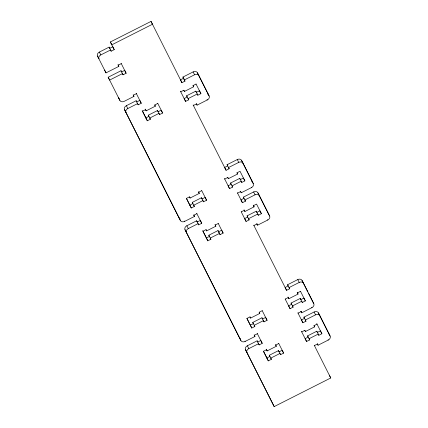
<?xml version="1.0" encoding="UTF-8"?>
<svg xmlns="http://www.w3.org/2000/svg" width="428" height="428" viewBox="0 0 428 428"><rect width="100%" height="100%" fill="white"/><g stroke="black" fill="none" stroke-linecap="round" stroke-linejoin="round"><path stroke-width="0.64" d="M110.36 41.981L151.031 21.4L152.48 24.246L111.81 44.828L110.36 41.981L114.228 49.632L111.168 51.183L109.113 47.133L99.35 52.077A3.429 2.691 -27 0 0 97.498 56.025L106.005 72.878L118.834 66.388L118.048 64.831L118.834 66.388M97.498 56.025L98.948 58.871A3.429 2.691 -27 0 1 100.799 54.923L110.563 49.98L111.168 51.183M118.23 65.184L121.29 63.638L126.126 73.242L123.066 74.788L121.012 70.743L108.182 77.233L119.92 100.489A3.429 2.691 -27 0 0 124.152 101.356L133.953 96.396L133.349 95.198L136.409 93.646L136.232 93.293M314.222 345.209L330.737 377.978L274.177 406.6L245.501 349.735A3.429 2.691 -27 0 1 247.352 345.781L257.121 340.838L259.175 344.888L262.236 343.342L257.372 333.712L254.339 335.285L254.944 336.483L245.174 341.426A3.429 2.691 -27 0 1 240.905 340.576L185.008 229.686A3.429 2.691 -27 0 1 186.859 225.738L196.629 220.794L198.683 224.844L201.743 223.293L196.875 213.668L193.841 215.241L194.451 216.44L184.682 221.383A3.429 2.691 -27 0 1 180.413 220.532L124.516 109.643A3.429 2.691 -27 0 1 126.367 105.695L136.136 100.751L138.191 104.801L141.251 103.25L136.323 93.502M183.532 78.271L180.472 79.822L181.921 82.668L184.982 81.122L182.927 77.072L193.13 71.909A3.429 2.691 -27 0 1 197.399 72.76L209.137 96.016A3.429 2.691 -27 0 1 207.286 99.965L197.078 105.128L196.292 103.571M180.413 220.532L125.966 112.494A3.429 2.691 -27 0 1 127.817 108.541L137.586 103.603L138.191 104.801M182.927 77.072L184.377 79.918L194.579 74.756A3.429 2.691 -27 0 1 198.849 75.606M157.793 103.426L154.733 104.978L155.337 106.176L146.151 110.825L145.285 109.113M180.755 91.795L183.821 90.244L184.425 91.448L193.606 86.798L193.001 85.6L196.061 84.049M142.176 110.585L145.878 117.925L148.939 116.379L148.334 115.18L157.515 110.531L159.569 114.581L162.629 113.029L157.766 103.405M197.843 95.203L197.233 93.999L188.053 98.649L188.657 99.847L185.597 101.399L184.147 98.552L187.207 97.001L186.603 95.802L195.783 91.153L197.843 95.203L200.903 93.652L196.035 84.027M145.878 117.925L147.328 120.776L150.389 119.225L149.784 118.026L158.965 113.377L159.569 114.581M243.013 163.239A3.429 2.691 -27 0 0 238.738 162.389L228.536 167.551L229.141 168.75L226.08 170.301L224.63 167.455L227.691 165.904L227.086 164.705L237.289 159.542A3.429 2.691 -27 0 1 241.558 160.393L253.296 183.649A3.429 2.691 -27 0 1 251.445 187.598L241.242 192.761L240.456 191.204M201.743 190.642L198.683 192.193L199.288 193.392L190.107 198.041L189.524 196.901M224.716 179.027L227.776 177.476L228.381 178.679L237.567 174.03L236.957 172.832L240.022 171.28L244.859 180.884L241.799 182.435L239.744 178.385L230.558 183.034L231.163 184.233L228.103 185.784L229.558 188.63L232.618 187.079L232.013 185.88L241.194 181.231L241.799 182.435M186.41 198.367L189.829 205.146L192.889 203.594L192.284 202.396L201.465 197.747L203.519 201.797L206.585 200.245L201.716 190.621M189.829 205.146L191.279 207.992L194.339 206.446L193.734 205.242L202.915 200.598L203.519 201.797M259.341 195.65A3.429 2.691 -27 0 0 255.072 194.799L244.87 199.962L245.474 201.165L242.414 202.712L240.964 199.865L244.024 198.314L243.42 197.115L253.622 191.953A3.429 2.691 -27 0 1 257.891 192.803L269.629 216.06A3.429 2.691 -27 0 1 267.778 220.008L257.576 225.171L257.03 224.106M240.905 340.576L186.458 232.538A3.429 2.691 -27 0 1 188.309 228.584L198.078 223.646L198.683 224.844M218.285 223.47L215.225 225.021L215.83 226.219L206.649 230.869L206.066 229.729M241.253 211.839L244.313 210.292L244.918 211.491L254.098 206.842L253.494 205.643L256.554 204.092L261.396 213.695L258.335 215.247L256.276 211.197L247.095 215.846L247.7 217.044L244.639 218.596L246.089 221.442L249.15 219.896L248.545 218.692L257.731 214.048L258.335 215.247M202.669 230.628L206.371 237.973L209.431 236.422L208.827 235.223L218.007 230.574L220.062 234.624L223.127 233.073L218.259 223.448M218.007 230.574L218.612 231.773L221.672 230.227L223.127 233.073M219.457 233.421L210.276 238.07L210.881 239.268L207.821 240.82L206.371 237.973M253.729 225.165L253.906 225.519L256.971 223.972L257.576 225.171M303.505 283.283A3.429 2.691 -27 0 0 299.231 282.432L289.028 287.595L289.633 288.793L286.573 290.345L285.123 287.498L288.183 285.947L287.579 284.748L297.781 279.586A3.429 2.691 -27 0 1 302.05 280.436L313.788 303.693A3.429 2.691 -27 0 1 311.937 307.641L301.735 312.804L301.007 311.381M262.236 310.691L259.175 312.237L259.78 313.435L250.599 318.084L250.016 316.945M285.209 299.07L288.269 297.519L288.873 298.723L298.059 294.073L297.455 292.875L300.515 291.324M246.903 318.411L250.321 325.189L253.381 323.638L252.777 322.439L261.957 317.79L264.017 321.84L267.077 320.294L262.209 310.664M302.291 302.478L301.687 301.28L292.506 305.924L293.11 307.127L290.05 308.674L288.6 305.827L291.661 304.276L291.056 303.078L300.237 298.428L302.291 302.478L305.351 300.927L300.488 291.302M250.321 325.189L251.771 328.035L254.831 326.489L254.227 325.285L263.413 320.642L264.017 321.84M301.735 312.804L301.13 311.605L298.07 313.152L297.888 312.798M319.839 315.698A3.429 2.691 -27 0 0 315.564 314.842L305.362 320.005L305.966 321.209L302.906 322.755L301.456 319.909L304.517 318.357L303.912 317.159L314.115 311.996A3.429 2.691 -27 0 1 318.384 312.847L330.122 336.103A3.429 2.691 -27 0 1 328.271 340.051L318.068 345.214L317.282 343.663M274.177 406.6L246.956 352.581A3.429 2.691 -27 0 1 248.807 348.633L258.571 343.689L259.175 344.888M278.778 343.513L275.718 345.064L276.322 346.263L267.142 350.912L266.269 349.2M301.745 331.882L304.806 330.336L305.41 331.534L314.591 326.885L313.986 325.687L317.046 324.135M263.445 351.238L266.863 358.017L269.924 356.465L269.319 355.267L278.5 350.618L280.559 354.668L283.62 353.116L278.751 343.491M318.828 335.29L318.223 334.091L309.037 338.735L309.647 339.939L306.582 341.485L305.132 338.639L308.192 337.087L307.588 335.889L316.774 331.24L318.828 335.29L321.888 333.738L316.736 323.547M266.863 358.017L268.313 360.863L271.373 359.311L270.769 358.113L279.955 353.464L280.559 354.668M314.403 345.567L317.464 344.016L318.068 345.214M197.399 72.76L209.137 96.016M241.558 160.393L253.296 183.649M257.891 192.803L269.629 216.06M308.481 293.191L313.788 303.693M318.384 312.847L330.122 336.103M193.13 71.909L194.579 74.756M207.013 99.43L207.286 99.965M237.289 159.542L238.738 162.389M251.263 187.239L251.445 187.598M253.622 191.953L255.072 194.799M267.596 219.655L267.778 220.008M297.781 279.586L299.231 282.432M311.755 307.283L311.937 307.641M314.115 311.996L315.564 314.842M328.089 339.698L328.271 340.051M200.903 93.652L199.448 90.806L196.388 92.357L195.783 91.153M244.859 180.884L243.409 178.037L240.349 179.583L239.744 178.385M261.396 213.695L259.946 210.849L256.88 212.4L256.276 211.197M305.351 300.927L303.901 298.081L300.841 299.632L300.237 298.428M321.888 333.738L320.438 330.892L317.378 332.444L316.774 331.24M193.028 85.659L193.606 86.798M236.984 172.891L237.567 174.03M253.226 205.135L254.098 206.842M297.187 292.367L298.059 294.073M314.013 325.745L314.591 326.885M227.086 164.705L229.141 168.75M243.42 197.115L245.474 201.165M256.789 223.614L256.971 223.972M287.579 284.748L289.633 288.793M300.948 311.247L301.13 311.605M303.912 317.159L305.966 321.209M193.231 105.122L193.413 105.475L196.473 103.929L197.078 105.128M237.396 192.755L237.572 193.108L240.638 191.562L241.242 192.761M329.282 375.131L330.737 377.978M183.842 90.308L184.425 91.448M186.603 95.802L188.657 99.847M227.803 177.54L228.381 178.679M230.558 183.034L232.618 187.079M244.046 209.784L244.918 211.491M247.095 215.846L249.15 219.896M288.007 297.011L288.873 298.723M291.056 303.078L293.11 307.127M307.588 335.889L309.647 339.939M162.629 113.029L161.179 110.183L158.119 111.729L157.515 110.531M206.585 200.245L205.13 197.399L202.07 198.95L201.465 197.747M267.077 320.294L265.627 317.442L262.562 318.994L261.957 317.79M283.62 353.116L282.17 350.27L279.104 351.816L278.5 350.618M154.754 105.037L155.337 106.176M198.415 191.685L199.288 193.392M214.958 224.513L215.83 226.219M218.612 231.773L220.062 234.624M259.202 312.301L259.78 313.435M275.45 344.556L276.322 346.263M148.334 115.18L150.389 119.225M192.284 202.396L194.339 206.446M114.228 49.632L112.778 46.786L109.718 48.332L109.113 47.133M208.827 235.223L210.881 239.268M121.108 63.28L121.29 63.638M126.126 73.242L124.676 70.395L121.616 71.941L121.012 70.743M141.251 103.25L139.801 100.403L136.741 101.955L136.136 100.751M252.777 322.439L254.831 326.489M269.319 355.267L271.373 359.311M196.725 213.337L196.907 213.69M201.743 223.293L200.293 220.447L197.233 221.998L196.629 220.794M257.217 333.38L257.399 333.733M262.236 343.342L260.786 340.49L257.726 342.042L257.121 340.838M133.167 94.839L133.953 96.396M193.665 214.883L194.451 216.44M254.125 334.883L254.944 336.483M99.35 52.077L100.799 54.923M126.367 105.695L127.817 108.541M184.5 221.03L184.682 221.383M186.859 225.738L188.309 228.584M244.993 341.073L245.174 341.426M247.352 345.781L248.807 348.633M104.555 70.032L106.005 72.878M108.182 77.233L109.632 80.079L122.462 73.589L123.066 74.788M119.92 100.489L118.465 97.643A3.429 2.691 -27 0 0 119.118 98.408M124.516 109.643L125.966 112.494M185.008 229.686L186.458 232.538M245.501 349.735L246.956 352.581M302.05 280.436L307.839 291.912M184.377 79.918L184.982 81.122M151.031 21.4L181.921 82.668M193.162 105.01L226.08 170.301M237.545 193.087L242.414 202.712M253.906 225.519L286.573 290.345M298.038 313.13L302.906 322.755M304.806 330.336L305.41 331.534M180.445 91.207L185.597 101.399M224.406 178.439L229.558 188.63M241.221 211.817L246.089 221.442M285.182 299.049L290.05 308.674M301.43 331.293L306.582 341.485M146.151 110.825L145.547 109.622L142.487 111.173L147.328 120.776M190.107 198.041L189.502 196.843L186.437 198.389L191.279 207.992M206.649 230.869L206.045 229.665L202.979 231.216L207.821 240.82M250.599 318.084L249.995 316.886L246.935 318.432L251.771 328.035M267.142 350.912L266.537 349.708L263.477 351.26L268.313 360.863M207.682 93.165A3.429 2.691 -27 0 1 207.896 94.444M180.022 218.703A3.429 2.691 -27 0 1 178.963 217.686M251.841 180.798A3.429 2.691 -27 0 1 252.076 181.793M268.174 213.214A3.429 2.691 -27 0 1 268.41 214.203M240.269 338.607A3.429 2.691 -27 0 1 239.455 337.729M312.338 300.841A3.429 2.691 -27 0 1 312.552 301.563M328.672 333.257A3.429 2.691 -27 0 1 328.886 333.974"/></g></svg>
